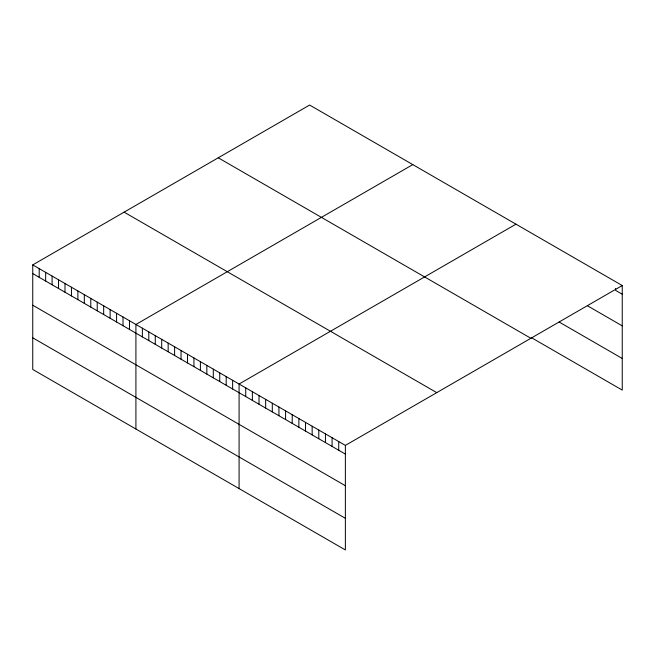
<?xml version="1.0" encoding="UTF-8"?>
<svg xmlns="http://www.w3.org/2000/svg" width="655" height="655" viewBox="0 0 655 655"><rect width="100%" height="100%" fill="white"/><g stroke="black" fill="none" stroke-linecap="round" stroke-linejoin="round"><path stroke-width="0.98" d="M32.75 264.898L345.373 445.392L345.373 549.954L32.75 369.461L32.75 264.898L309.627 105.046L622.25 285.539L622.25 390.102L531.737 337.841M412.789 164.61L135.912 324.462L135.912 429.025M515.96 224.174L239.083 384.026L239.083 488.589M345.373 445.392L622.25 285.539M622.25 294.234L615.61 290.394L615.61 288.462M587.371 305.729L622.25 325.871M559.141 322.023L622.25 358.465M218.254 157.798L530.877 338.291M124.122 212.146L436.746 392.64M32.75 273.594L345.373 454.087M32.75 305.23L345.373 485.723M32.75 337.824L345.373 518.318M338.733 441.56L338.733 450.247M332.085 437.72L332.085 446.415M325.445 433.888L325.445 442.583M318.797 430.048L318.797 438.744M312.157 426.217L312.157 434.912M305.517 422.377L305.517 431.072M298.868 418.545L298.868 427.24M292.228 414.705L292.228 423.4M285.58 410.873L285.58 419.568M278.94 407.042L278.94 415.728M272.3 403.202L272.3 411.897M265.652 399.37L265.652 408.057M259.012 395.53L259.012 404.225M252.371 391.698L252.371 400.393M245.723 387.858L245.723 396.553M232.631 380.301L232.631 388.996M226.188 376.576L226.188 385.271M219.736 372.859L219.736 381.554M213.293 369.133L213.293 377.829M206.841 365.408L206.841 374.103M200.397 361.691L200.397 370.386M193.945 357.966L193.945 366.661M187.502 354.24L187.502 362.935M181.05 350.523L181.05 359.218M174.607 346.798L174.607 355.493M168.155 343.073L168.155 351.768M161.703 339.356L161.703 348.051M155.26 335.63L155.26 344.325M148.808 331.905L148.808 340.6M142.364 328.188L142.364 336.883M129.469 320.737L129.469 329.432M123.017 317.02L123.017 325.715M116.574 313.295L116.574 321.99M110.122 309.569L110.122 318.264M103.678 305.852L103.678 314.547M97.227 302.127L97.227 310.822M90.783 298.402L90.783 307.097M84.331 294.685L84.331 303.38M77.888 290.959L77.888 299.654M71.436 287.234L71.436 295.929M64.992 283.517L64.992 292.204M58.541 279.791L58.541 288.487M52.097 276.066L52.097 284.761M45.645 272.349L45.645 281.036M39.202 268.624L39.202 277.319"/></g></svg>
